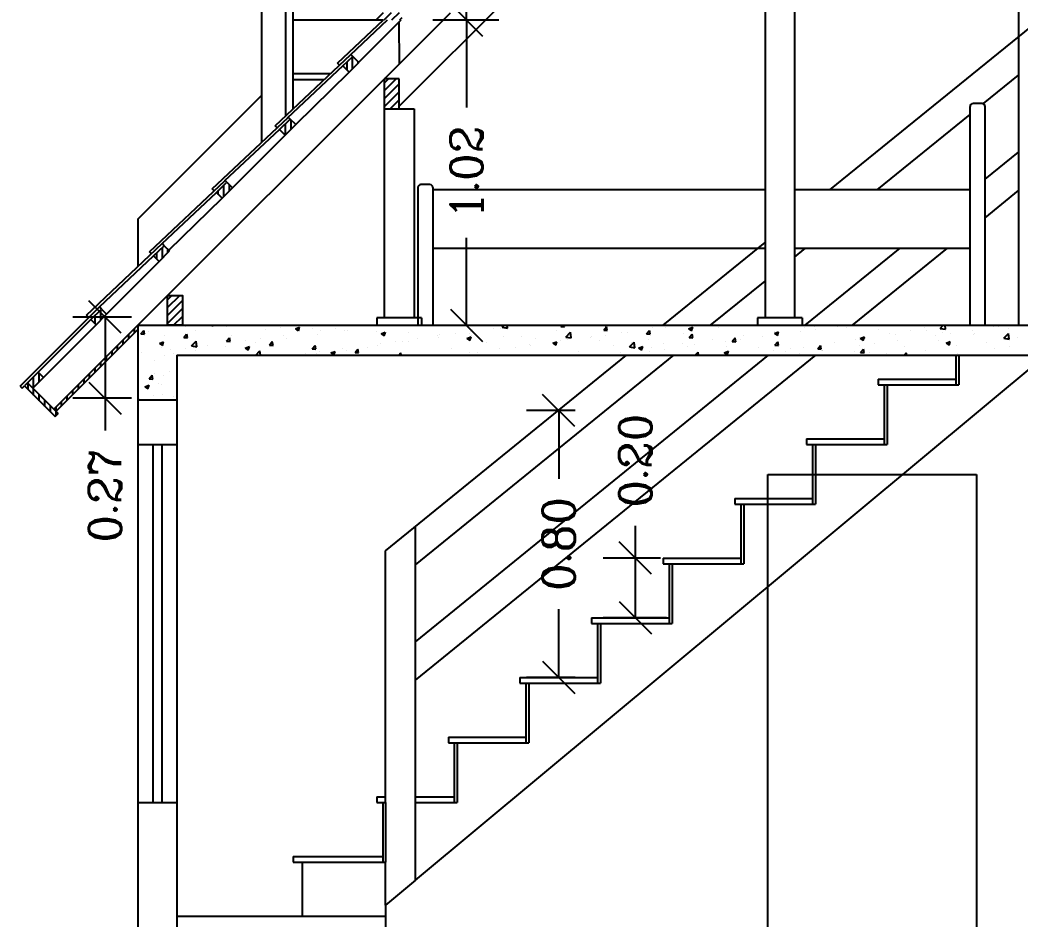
# Model space of a CAD drawing. Extents: x -79 to 141, y 7 to 81.
# Drawn here: x -57.723 to -54.373, y 42.884 to 45.897 of the extents above; entities that cross this region are included whole.
import ezdxf

# ---------------------------------------------------------------- set-up
doc = ezdxf.new("R2010")
doc.units = 0
doc.header["$LTSCALE"] = 10
doc.layers.get('0').update_dxf_attribs({"linetype": 'CONTINUOUS'})
doc.layers.get('DEFPOINTS').update_dxf_attribs({"linetype": 'CONTINUOUS'})
for name, color, linetype in [('CONCRETO', 5, 'CONTINUOUS'), ('COTAS', 244, 'CONTINUOUS'), ('EQUIPAMENTOS', 1, 'CONTINUOUS'), ('MADEIRAMENTODETELHADO', 244, 'CONTINUOUS'), ('PAREDECORTE', 3, 'CONTINUOUS'), ('PAREDES', 7, 'CONTINUOUS'), ('PORTA', 1, 'CONTINUOUS')]:
    doc.layers.add(name, color=color, linetype=linetype)
doc.styles.get("Standard").update_dxf_attribs({"font": 'ROMANC.SHX'})
doc.dimstyles.get("Standard").update_dxf_attribs({"dimscale": 0.6, "dimtxt": 0.18, "dimasz": 0.18, "dimexe": 0.18, "dimexo": 0.25, "dimgap": 0.09, "dimtad": 0, "dimzin": 0, "dimtxsty": 'STANDARD', "dimblk1": 'OBLIQUE', "dimblk2": 'OBLIQUE', "dimsah": 1, "dimcen": 0.09, "dimclrd": 30, "dimclre": 30, "dimazin": 3, "dimtfac": 1, "dimtdec": 4, "dimtofl": 0, "dimtmove": 0, "dimatfit": 3, "dimtolj": 1, "dimtzin": 0})

# ---------------------------------------------------------------- blocks, each defined once
blk = doc.blocks.new('_OBLIQUE')
at = {"color": 0, "linetype": 'BYBLOCK'}
blk.add_line((-0.5, -0.5), (0.5, 0.5), dxfattribs=at)
blk = doc.blocks.new('*D8')
at = {"color": 30, "linetype": 'BYBLOCK', "ltscale": 0.3}
for p, q in [((-33.1329, 68.416), (-32.913, 68.416)), ((-33.021, 68.416), (-33.021, 68.1349)), ((-33.021, 67.4167), (-33.021, 67.6978)), ((-33.1301, 67.4167), (-32.913, 67.4167))]:
    blk.add_line(p, q, dxfattribs=at)
at = {"layer": 'DEFPOINTS', "color": 0, "linetype": 'BYBLOCK', "ltscale": 0.3}
for p in [(-33.4329, 68.416), (-33.4301, 67.4167), (-33.021, 67.4167)]:
    blk.add_point(p, dxfattribs=at)
at = {"color": 30, "linetype": 'BYBLOCK', "ltscale": 0.3, "xscale": 0.108, "yscale": 0.108, "zscale": 0.108}
for p, rotation in [((-33.021, 68.416), 90), ((-33.021, 67.4167), 270)]:
    blk.add_blockref('_OBLIQUE', p, dxfattribs=dict(at, rotation=rotation))
at = {"color": 0, "linetype": 'BYBLOCK', "ltscale": 0.3, "insert": (-33.021, 67.9164), "char_height": 0.108, "attachment_point": 5, "rotation": 90}
blk.add_mtext('\\A1;1.00', dxfattribs=at)
blk = doc.blocks.new('*D5')
at = {"color": 30, "linetype": 'BYBLOCK', "ltscale": 0.3}
for p, q in [((-33.2056, 66.1077), (-33.3684, 66.1077)), ((-33.2604, 66.1077), (-33.2604, 65.8791)), ((-33.2604, 65.2133), (-33.2604, 65.4419)), ((-33.2056, 65.2133), (-33.3684, 65.2133))]:
    blk.add_line(p, q, dxfattribs=at)
at = {"layer": 'DEFPOINTS', "color": 0, "linetype": 'BYBLOCK', "ltscale": 0.3}
for p in [(-33.2604, 66.1077), (-32.9056, 66.1077), (-32.9056, 65.2133)]:
    blk.add_point(p, dxfattribs=at)
at = {"color": 30, "linetype": 'BYBLOCK', "ltscale": 0.3, "xscale": 0.108, "yscale": 0.108, "zscale": 0.108}
for p, rotation in [((-33.2604, 66.1077), 90), ((-33.2604, 65.2133), 270)]:
    blk.add_blockref('_OBLIQUE', p, dxfattribs=dict(at, rotation=rotation))
at = {"color": 0, "linetype": 'BYBLOCK', "ltscale": 0.3, "insert": (-33.2604, 65.6605), "char_height": 0.108, "attachment_point": 5, "rotation": 90}
blk.add_mtext('\\A1;{0.80}', dxfattribs=at)
blk = doc.blocks.new('*D7')
at = {"color": 30, "linetype": 'BYBLOCK', "ltscale": 0.3}
for p, q in [((-33.1336, 67.4167), (-32.913, 67.4167)), ((-33.021, 67.4167), (-33.021, 67.1236)), ((-33.021, 66.3933), (-33.021, 66.6865)), ((-33.0901, 66.3933), (-32.913, 66.3933))]:
    blk.add_line(p, q, dxfattribs=at)
at = {"layer": 'DEFPOINTS', "color": 0, "linetype": 'BYBLOCK', "ltscale": 0.3}
for p in [(-33.4336, 67.4167), (-33.3901, 66.3933), (-33.021, 66.3933)]:
    blk.add_point(p, dxfattribs=at)
at = {"color": 30, "linetype": 'BYBLOCK', "ltscale": 0.3, "xscale": 0.108, "yscale": 0.108, "zscale": 0.108}
for p, rotation in [((-33.021, 67.4167), 90), ((-33.021, 66.3933), 270)]:
    blk.add_blockref('_OBLIQUE', p, dxfattribs=dict(at, rotation=rotation))
at = {"color": 0, "linetype": 'BYBLOCK', "ltscale": 0.3, "insert": (-33.021, 66.905), "char_height": 0.108, "attachment_point": 5, "rotation": 90}
blk.add_mtext('\\A1;1.02', dxfattribs=at)
blk = doc.blocks.new('*D67')
at = {"color": 30, "linetype": 'BYBLOCK', "ltscale": 0.05}
for p, q in [((-35.6268, 35.0685), (-35.6268, 35.1765)), ((-35.5431, 35.0685), (-35.7348, 35.0685)), ((-35.6268, 34.8685), (-35.6268, 35.0685)), ((-35.5231, 34.8685), (-35.7348, 34.8685))]:
    blk.add_line(p, q, dxfattribs=at)
at = {"layer": 'DEFPOINTS', "color": 0, "linetype": 'BYBLOCK', "ltscale": 0.05}
for p in [(-35.6268, 35.0685), (-35.2431, 35.0685), (-35.2231, 34.8685)]:
    blk.add_point(p, dxfattribs=at)
at = {"color": 30, "linetype": 'BYBLOCK', "ltscale": 0.05, "xscale": 0.108, "yscale": 0.108, "zscale": 0.108}
for p, rotation in [((-35.6268, 35.0685), 90), ((-35.6268, 34.8685), 270)]:
    blk.add_blockref('_OBLIQUE', p, dxfattribs=dict(at, rotation=rotation))
at = {"color": 0, "linetype": 'BYBLOCK', "ltscale": 0.05, "insert": (-35.6268, 35.395), "char_height": 0.108, "attachment_point": 5, "rotation": 90}
blk.add_mtext('\\A1;{0.20}', dxfattribs=at)
blk = doc.blocks.new('*X69')
at = {"color": 0, "linetype": 'CONTINUOUS', "ltscale": 0.05}
for p, q in [((-37.1812, 36.0699), (-37.1812, 36.0915)), ((-37.1625, 36.0734), (-37.1625, 36.1092)), ((-37.1437, 36.0922), (-37.1437, 36.1031))]:
    blk.add_line(p, q, dxfattribs=at)
blk = doc.blocks.new('*X70')
at = {"color": 0, "linetype": 'CONTINUOUS', "ltscale": 0.05}
for p, q in [((-37.3687, 35.8667), (-37.3687, 35.9009)), ((-37.35, 35.8856), (-37.35, 35.8867)), ((-37.3875, 35.8534), (-37.3875, 35.8821)), ((-37.275, 35.8037), (-37.275, 35.8178)), ((-37.2562, 35.8225), (-37.2562, 35.8366)), ((-37.2937, 35.785), (-37.2937, 35.7991)), ((-37.3312, 35.7475), (-37.3312, 35.7616)), ((-37.3125, 35.7662), (-37.3125, 35.7803)), ((-37.3687, 35.71), (-37.3687, 35.7241)), ((-37.35, 35.7287), (-37.35, 35.7428)), ((-37.575, 35.6593), (-37.575, 35.6874)), ((-37.4062, 35.6725), (-37.4062, 35.6866)), ((-37.3875, 35.6912), (-37.3875, 35.7053)), ((-37.6125, 35.6542), (-37.6125, 35.6571)), ((-37.6125, 35.633), (-37.6125, 35.6542)), ((-37.5937, 35.6405), (-37.5937, 35.6759)), ((-37.4437, 35.635), (-37.4437, 35.6491)), ((-37.425, 35.6537), (-37.425, 35.6678)), ((-37.5937, 35.6142), (-37.5937, 35.6354)), ((-37.575, 35.5955), (-37.575, 35.6167)), ((-37.4625, 35.6162), (-37.4625, 35.6303)), ((-37.5562, 35.5767), (-37.5562, 35.5979)), ((-37.5, 35.5787), (-37.5, 35.5928)), ((-37.4812, 35.5975), (-37.4812, 35.6116)), ((-37.5375, 35.558), (-37.5375, 35.5792)), ((-37.5187, 35.5604), (-37.5187, 35.5741)), ((-37.5187, 35.5458), (-37.5187, 35.5604))]:
    blk.add_line(p, q, dxfattribs=at)
blk = doc.blocks.new('*X71')
at = {"color": 0, "linetype": 'CONTINUOUS', "ltscale": 0.05}
for p, q in [((-36.5437, 36.7041), (-36.5437, 36.7316)), ((-36.525, 36.7089), (-36.525, 36.7493)), ((-36.5062, 36.728), (-36.5062, 36.7317)), ((-36.75, 36.4868), (-36.75, 36.5244)), ((-36.7312, 36.5056), (-36.7312, 36.5365)), ((-36.7687, 36.5033), (-36.7687, 36.5067)), ((-36.9562, 36.2806), (-36.9562, 36.3188)), ((-36.9375, 36.2992), (-36.9375, 36.32)), ((-36.975, 36.2869), (-36.975, 36.3))]:
    blk.add_line(p, q, dxfattribs=at)
blk = doc.blocks.new('*X75')
at = {"color": 0, "linetype": 'CONTINUOUS', "ltscale": 0.05}
for p, q in [((-37.1451, 35.9079), (-37.1045, 35.9485)), ((-37.1451, 35.9344), (-37.131, 35.9485)), ((-37.1451, 35.8814), (-37.0951, 35.9314)), ((-37.1451, 35.8549), (-37.0951, 35.9049)), ((-37.1249, 35.8485), (-37.0951, 35.8783)), ((-37.0984, 35.8485), (-37.0951, 35.8518))]:
    blk.add_line(p, q, dxfattribs=at)
blk = doc.blocks.new('*X76')
at = {"color": 0, "linetype": 'CONTINUOUS', "ltscale": 0.05}
for p, q in [((-36.4463, 36.8719), (-36.4213, 36.8969)), ((-36.4198, 36.8719), (-36.3948, 36.8969)), ((-36.3932, 36.8719), (-36.3682, 36.8969)), ((-36.3667, 36.8719), (-36.3589, 36.8797)), ((-36.4189, 36.6606), (-36.4052, 36.6743)), ((-36.4189, 36.634), (-36.3787, 36.6743)), ((-36.4189, 36.6075), (-36.3689, 36.6575)), ((-36.4189, 36.581), (-36.3689, 36.631)), ((-36.3992, 36.5743), (-36.3689, 36.6045)), ((-36.3727, 36.5743), (-36.3689, 36.578))]:
    blk.add_line(p, q, dxfattribs=at)
blk = doc.blocks.new('*X116')
at = {"color": 0, "linetype": 'CONTINUOUS', "ltscale": 0.05}
for p, q in [((-37.2421, 35.8435), (-37.2421, 35.8435)), ((-37.2342, 35.8199), (-37.2245, 35.8314)), ((-37.2342, 35.8199), (-37.2222, 35.8189)), ((-37.2222, 35.8189), (-37.2245, 35.8314)), ((-37.2099, 35.8281), (-37.2099, 35.8281)), ((-37.0907, 35.8073), (-37.0811, 35.8188)), ((-37.0836, 35.8447), (-37.0836, 35.8447)), ((-37.0787, 35.8063), (-37.081, 35.8189)), ((-37.0504, 35.8299), (-37.0504, 35.8299)), ((-36.9987, 35.8485), (-36.9944, 35.8456)), ((-36.9943, 35.8456), (-36.9934, 35.8485)), ((-36.9477, 35.844), (-36.9477, 35.844)), ((-36.873, 35.8459), (-36.873, 35.8459)), ((-36.8158, 35.8336), (-36.8158, 35.8336)), ((-36.7663, 35.8414), (-36.7663, 35.8414)), ((-36.7582, 35.8156), (-36.7582, 35.8156)), ((-36.7169, 35.8363), (-36.7029, 35.8417)), ((-36.7169, 35.8363), (-36.707, 35.8296)), ((-36.7069, 35.8296), (-36.7029, 35.8417)), ((-36.6595, 35.8368), (-36.6595, 35.8368)), ((-36.6426, 35.8193), (-36.6426, 35.8193)), ((-36.6319, 35.8322), (-36.6319, 35.8322)), ((-36.5819, 35.8388), (-36.5819, 35.8388)), ((-36.5527, 35.8323), (-36.5527, 35.8323)), ((-36.5416, 35.8321), (-36.5416, 35.8321)), ((-36.446, 35.8278), (-36.446, 35.8278)), ((-36.4377, 35.8471), (-36.4377, 35.8471)), ((-36.4295, 35.8203), (-36.4155, 35.8256)), ((-36.4295, 35.8203), (-36.4195, 35.8136)), ((-36.4195, 35.8136), (-36.4154, 35.8257)), ((-36.3392, 35.8233), (-36.3392, 35.8233)), ((-36.2324, 35.8188), (-36.2324, 35.8188)), ((-36.1803, 35.8197), (-36.1803, 35.8197)), ((-36.1325, 35.8224), (-36.1325, 35.8224)), ((-36.1302, 35.8263), (-36.1302, 35.8263)), ((-36.1242, 35.8344), (-36.1242, 35.8344)), ((-36.0545, 35.8363), (-36.0545, 35.8363)), ((-36.0298, 35.8364), (-36.0298, 35.8364)), ((-36.0238, 35.842), (-36.0175, 35.8485)), ((-36.0238, 35.842), (-36.006, 35.8392)), ((-36.0059, 35.8393), (-36.007, 35.8485)), ((-35.843, 35.8305), (-35.843, 35.8305)), ((-35.8274, 35.8448), (-35.8243, 35.8485)), ((-35.8274, 35.8448), (-35.8154, 35.8438)), ((-35.8154, 35.8438), (-35.8163, 35.8485)), ((-35.8103, 35.8089), (-35.7947, 35.8251)), ((-35.7925, 35.8061), (-35.7947, 35.8251)), ((-35.6839, 35.8323), (-35.6743, 35.8438)), ((-35.6839, 35.8323), (-35.672, 35.8312)), ((-35.6803, 35.8485), (-35.6766, 35.846)), ((-35.6766, 35.846), (-35.6758, 35.8485)), ((-35.6719, 35.8313), (-35.6743, 35.8438)), ((-35.6237, 35.8246), (-35.6237, 35.8246)), ((-35.6029, 35.8238), (-35.6029, 35.8238)), ((-35.5405, 35.8197), (-35.5308, 35.8312)), ((-35.5405, 35.8197), (-35.5285, 35.8187)), ((-35.5285, 35.8187), (-35.5308, 35.8312)), ((-35.5198, 35.8396), (-35.5198, 35.8396)), ((-35.4765, 35.8404), (-35.4765, 35.8404)), ((-35.4265, 35.847), (-35.4265, 35.847)), ((-35.4168, 35.8206), (-35.4168, 35.8206)), ((-35.3992, 35.8367), (-35.3851, 35.8421)), ((-35.3992, 35.8367), (-35.3892, 35.83)), ((-35.397, 35.8072), (-35.3874, 35.8187)), ((-35.3892, 35.83), (-35.3851, 35.8421)), ((-35.385, 35.8062), (-35.3874, 35.8187)), ((-35.3001, 35.8406), (-35.3001, 35.8406)), ((-35.1119, 35.8289), (-35.1119, 35.8289)), ((-35.1117, 35.8207), (-35.0977, 35.8261)), ((-35.1117, 35.8207), (-35.1018, 35.814)), ((-35.1017, 35.814), (-35.0977, 35.8261)), ((-35.0249, 35.8279), (-35.0249, 35.8279)), ((-35.0109, 35.8417), (-35.0109, 35.8417)), ((-34.9761, 35.844), (-34.9761, 35.844)), ((-34.9748, 35.8345), (-34.9748, 35.8345)), ((-34.8991, 35.8445), (-34.8991, 35.8445)), ((-34.8693, 35.8395), (-34.8693, 35.8395)), ((-34.7625, 35.835), (-34.7625, 35.835)), ((-34.7252, 35.8214), (-34.7252, 35.8214)), ((-34.7058, 35.817), (-34.7058, 35.817)), ((-34.6558, 35.8304), (-34.6558, 35.8304)), ((-34.6086, 35.8414), (-34.6086, 35.8414)), ((-34.6019, 35.832), (-34.6019, 35.832)), ((-34.5733, 35.8154), (-34.5733, 35.8154)), ((-34.5561, 35.8382), (-34.5463, 35.8485)), ((-34.5561, 35.8382), (-34.5384, 35.8354)), ((-34.549, 35.8259), (-34.549, 35.8259)), ((-34.5383, 35.8355), (-34.5398, 35.8485)), ((-34.5232, 35.822), (-34.5232, 35.822)), ((-34.4992, 35.8461), (-34.4992, 35.8461)), ((-34.4844, 35.8483), (-34.4844, 35.8483)), ((-34.4475, 35.832), (-34.4475, 35.832)), ((-34.444, 35.8175), (-34.444, 35.8175)), ((-34.4422, 35.8214), (-34.4422, 35.8214)), ((-34.3776, 35.8438), (-34.3776, 35.8438)), ((-34.3619, 35.8485), (-34.3589, 35.8465)), ((-34.3589, 35.8465), (-34.3582, 35.8485)), ((-34.3427, 35.8051), (-34.3271, 35.8213)), ((-34.3355, 35.8169), (-34.3355, 35.8169)), ((-34.3274, 35.8375), (-34.3274, 35.8375)), ((-34.3249, 35.8023), (-34.3271, 35.8213)), ((-37.1724, 35.7878), (-37.1584, 35.7932)), ((-37.1724, 35.7878), (-37.1624, 35.7811)), ((-37.1624, 35.7811), (-37.1583, 35.7932)), ((-37.1543, 35.8149), (-37.1543, 35.8149)), ((-37.0907, 35.8073), (-37.0787, 35.8063)), ((-37.0645, 35.7796), (-37.0489, 35.7958)), ((-37.0491, 35.7935), (-37.0491, 35.7935)), ((-37.0467, 35.7768), (-37.0489, 35.7958)), ((-37.0104, 35.7824), (-37.0104, 35.7824)), ((-36.9472, 35.7948), (-36.9376, 35.8063)), ((-36.9472, 35.7948), (-36.9353, 35.7937)), ((-36.9353, 35.7938), (-36.9376, 35.8063)), ((-36.9324, 35.8135), (-36.9324, 35.8135)), ((-36.8841, 35.799), (-36.8841, 35.799)), ((-36.8491, 35.7902), (-36.8491, 35.7902)), ((-36.834, 35.8056), (-36.834, 35.8056)), ((-36.8038, 35.7822), (-36.7942, 35.7937)), ((-36.8038, 35.7822), (-36.7918, 35.7812)), ((-36.7918, 35.7812), (-36.7941, 35.7938)), ((-36.7453, 35.8052), (-36.7453, 35.8052)), ((-36.4324, 35.7865), (-36.4324, 35.7865)), ((-36.3824, 35.7931), (-36.3824, 35.7931)), ((-36.3575, 35.7943), (-36.3575, 35.7943)), ((-36.3374, 35.7946), (-36.3374, 35.7946)), ((-36.3066, 35.8031), (-36.3066, 35.8031)), ((-36.2409, 35.8143), (-36.2409, 35.8143)), ((-36.2364, 35.8074), (-36.2364, 35.8074)), ((-36.142, 35.8042), (-36.128, 35.8096)), ((-36.142, 35.8042), (-36.1321, 35.7975)), ((-36.1321, 35.7976), (-36.128, 35.8096)), ((-36.1257, 35.8143), (-36.1257, 35.8143)), ((-36.0763, 35.7904), (-36.0763, 35.7904)), ((-36.0189, 35.8098), (-36.0189, 35.8098)), ((-35.9597, 35.8105), (-35.9597, 35.8105)), ((-35.9312, 35.7827), (-35.9312, 35.7827)), ((-35.9121, 35.8053), (-35.9121, 35.8053)), ((-35.855, 35.7906), (-35.855, 35.7906)), ((-35.8546, 35.7882), (-35.8406, 35.7936)), ((-35.8546, 35.7882), (-35.8447, 35.7815)), ((-35.8446, 35.7815), (-35.8406, 35.7936)), ((-35.8274, 35.7977), (-35.8274, 35.7977)), ((-35.8103, 35.8089), (-35.7925, 35.8061)), ((-35.8054, 35.8008), (-35.8054, 35.8008)), ((-35.7287, 35.8072), (-35.7287, 35.8072)), ((-35.7247, 35.8118), (-35.7247, 35.8118)), ((-35.6986, 35.7962), (-35.6986, 35.7962)), ((-35.6786, 35.8138), (-35.6786, 35.8138)), ((-35.5969, 35.7758), (-35.5813, 35.792)), ((-35.5918, 35.7917), (-35.5918, 35.7917)), ((-35.5791, 35.773), (-35.5813, 35.792)), ((-35.5334, 35.8005), (-35.5334, 35.8005)), ((-35.4851, 35.7872), (-35.4851, 35.7872)), ((-35.4195, 35.7871), (-35.4195, 35.7871)), ((-35.397, 35.8072), (-35.3851, 35.8061)), ((-35.3783, 35.7827), (-35.3783, 35.7827)), ((-35.3185, 35.7999), (-35.3185, 35.7999)), ((-35.277, 35.7947), (-35.277, 35.7947)), ((-35.2536, 35.7946), (-35.2439, 35.8061)), ((-35.2536, 35.7946), (-35.2416, 35.7936)), ((-35.2416, 35.7936), (-35.2439, 35.8061)), ((-35.227, 35.8013), (-35.227, 35.8013)), ((-35.2146, 35.8149), (-35.2146, 35.8149)), ((-35.1512, 35.8113), (-35.1512, 35.8113)), ((-35.1101, 35.7821), (-35.1005, 35.7936)), ((-35.1101, 35.7821), (-35.0982, 35.781)), ((-35.0981, 35.7811), (-35.1005, 35.7936)), ((-34.9095, 35.7902), (-34.9095, 35.7902)), ((-34.8418, 35.8013), (-34.8418, 35.8013)), ((-34.8254, 35.7822), (-34.8254, 35.7822)), ((-34.8243, 35.8047), (-34.8103, 35.8101)), ((-34.8243, 35.8047), (-34.8144, 35.798)), ((-34.8143, 35.798), (-34.8103, 35.8101)), ((-34.8068, 35.8042), (-34.8068, 35.8042)), ((-34.7753, 35.7888), (-34.7753, 35.7888)), ((-34.6996, 35.7988), (-34.6996, 35.7988)), ((-34.5606, 35.7975), (-34.5606, 35.7975)), ((-34.5369, 35.7887), (-34.5229, 35.794)), ((-34.5369, 35.7887), (-34.5269, 35.782)), ((-34.5269, 35.782), (-34.5228, 35.7941)), ((-34.4006, 35.7923), (-34.4006, 35.7923)), ((-34.3427, 35.8051), (-34.3249, 35.8023)), ((-34.2967, 35.8073), (-34.2967, 35.8073)), ((-37.2323, 35.7572), (-37.2323, 35.7572)), ((-37.1657, 35.7735), (-37.1657, 35.7735)), ((-37.1567, 35.7483), (-37.1567, 35.7483)), ((-37.1362, 35.7658), (-37.1362, 35.7658)), ((-37.1255, 35.7527), (-37.1255, 35.7527)), ((-37.0861, 35.7724), (-37.0861, 35.7724)), ((-37.0645, 35.7796), (-37.0467, 35.7768)), ((-37.0528, 35.7633), (-37.0528, 35.7633)), ((-36.9502, 35.7774), (-36.9502, 35.7774)), ((-36.8849, 35.7718), (-36.8709, 35.7771)), ((-36.8849, 35.7718), (-36.875, 35.7651)), ((-36.875, 35.7651), (-36.8709, 35.7772)), ((-36.8491, 35.7485), (-36.8355, 35.7627)), ((-36.8338, 35.7485), (-36.8354, 35.7627)), ((-36.6845, 35.7533), (-36.6845, 35.7533)), ((-36.6603, 35.7697), (-36.6507, 35.7812)), ((-36.6603, 35.7697), (-36.6484, 35.7686)), ((-36.6484, 35.7687), (-36.6507, 35.7812)), ((-36.645, 35.7527), (-36.645, 35.7527)), ((-36.6345, 35.7599), (-36.6345, 35.7599)), ((-36.5975, 35.7558), (-36.5835, 35.7611)), ((-36.5975, 35.7558), (-36.5876, 35.749)), ((-36.5908, 35.7543), (-36.5908, 35.7543)), ((-36.5875, 35.7491), (-36.5835, 35.7612)), ((-36.5587, 35.7699), (-36.5587, 35.7699)), ((-36.544, 35.7655), (-36.544, 35.7655)), ((-36.5169, 35.7571), (-36.5072, 35.7686)), ((-36.5169, 35.7571), (-36.5049, 35.7561)), ((-36.5049, 35.7561), (-36.5072, 35.7687)), ((-36.4742, 35.7743), (-36.4742, 35.7743)), ((-36.4401, 35.7805), (-36.4401, 35.7805)), ((-36.3702, 35.7485), (-36.3638, 35.7561)), ((-36.3624, 35.7485), (-36.3638, 35.7561)), ((-36.3096, 35.7504), (-36.3096, 35.7504)), ((-36.193, 35.7704), (-36.193, 35.7704)), ((-36.135, 35.7558), (-36.135, 35.7558)), ((-36.1071, 35.7574), (-36.1071, 35.7574)), ((-36.0323, 35.7699), (-36.0323, 35.7699)), ((-35.9808, 35.774), (-35.9808, 35.774)), ((-35.9307, 35.7806), (-35.9307, 35.7806)), ((-35.7667, 35.7605), (-35.7667, 35.7605)), ((-35.65, 35.7805), (-35.65, 35.7805)), ((-35.6261, 35.758), (-35.6261, 35.758)), ((-35.5969, 35.7758), (-35.5791, 35.773)), ((-35.5672, 35.7722), (-35.5532, 35.7776)), ((-35.5672, 35.7722), (-35.5572, 35.7655)), ((-35.5572, 35.7655), (-35.5532, 35.7776)), ((-35.5292, 35.7615), (-35.5292, 35.7615)), ((-35.5222, 35.773), (-35.5222, 35.773)), ((-35.4791, 35.7681), (-35.4791, 35.7681)), ((-35.4033, 35.7781), (-35.4033, 35.7781)), ((-35.3779, 35.7485), (-35.3678, 35.7589)), ((-35.3666, 35.7485), (-35.3678, 35.7589)), ((-35.2798, 35.7562), (-35.2658, 35.7616)), ((-35.2798, 35.7562), (-35.2698, 35.7495)), ((-35.2715, 35.7782), (-35.2715, 35.7782)), ((-35.2698, 35.7495), (-35.2657, 35.7616)), ((-35.1648, 35.7737), (-35.1648, 35.7737)), ((-35.1144, 35.7624), (-35.1144, 35.7624)), ((-35.0775, 35.749), (-35.0775, 35.749)), ((-35.0751, 35.7613), (-35.0751, 35.7613)), ((-35.058, 35.7692), (-35.058, 35.7692)), ((-35.0275, 35.7556), (-35.0275, 35.7556)), ((-35.0133, 35.7752), (-35.0133, 35.7752)), ((-34.9667, 35.7695), (-34.957, 35.781)), ((-34.9667, 35.7695), (-34.9547, 35.7685)), ((-34.9585, 35.7813), (-34.9585, 35.7813)), ((-34.9547, 35.7685), (-34.957, 35.781)), ((-34.9517, 35.7656), (-34.9517, 35.7656)), ((-34.9513, 35.7647), (-34.9513, 35.7647)), ((-34.8445, 35.7602), (-34.8445, 35.7602)), ((-34.8232, 35.757), (-34.8136, 35.7685)), ((-34.8232, 35.757), (-34.8113, 35.7559)), ((-34.8112, 35.756), (-34.8135, 35.7685)), ((-34.7939, 35.7574), (-34.7939, 35.7574)), ((-34.7377, 35.7556), (-34.7377, 35.7556)), ((-34.7082, 35.7505), (-34.7082, 35.7505)), ((-34.6773, 35.7774), (-34.6773, 35.7774)), ((-34.6764, 35.7485), (-34.6701, 35.7559)), ((-34.6687, 35.7485), (-34.6701, 35.7559)), ((-34.631, 35.7511), (-34.631, 35.7511)), ((-34.6043, 35.7655), (-34.6043, 35.7655)), ((-34.5016, 35.7795), (-34.5016, 35.7795)), ((-34.5001, 35.7531), (-34.5001, 35.7531)), ((-34.3738, 35.7697), (-34.3738, 35.7697)), ((-34.3237, 35.7763), (-34.3237, 35.7763)), ((-37.1901, 35.7303), (-37.1901, 35.7303)), ((-37.1888, 35.687), (-37.1888, 35.687)), ((-37.1592, 35.6817), (-37.1592, 35.6817)), ((-37.1387, 35.6935), (-37.1387, 35.6935)), ((-37.221, 35.6428), (-37.207, 35.6481)), ((-37.2111, 35.6361), (-37.207, 35.6482)), ((-37.2064, 35.6695), (-37.1968, 35.6809)), ((-37.2064, 35.6695), (-37.1944, 35.6684)), ((-37.1944, 35.6684), (-37.1967, 35.681)), ((-37.174, 35.6542), (-37.174, 35.6542)), ((-37.1653, 35.651), (-37.1653, 35.651)), ((-37.221, 35.6428), (-37.2111, 35.636)), ((-37.1913, 35.6147), (-37.1913, 35.6147)), ((-37.1616, 35.6152), (-37.1616, 35.6152)), ((-37.1156, 35.6246), (-37.1156, 35.6246)), ((-37.2414, 35.6081), (-37.2414, 35.6081)), ((-37.2383, 35.5985), (-37.2358, 35.601)), ((-37.2355, 35.5985), (-37.2358, 35.601)), ((-37.1261, 35.6103), (-37.1261, 35.6103))]:
    blk.add_line(p, q, dxfattribs=at)
blk = doc.blocks.new('*D179')
at = {"color": 30, "linetype": 'BYBLOCK', "ltscale": 0.05}
for p, q in [((-52.0333, 34.8938), (-51.8599, 34.8938)), ((-51.9679, 34.8938), (-51.9679, 33.7445)), ((-51.9679, 32.1838), (-51.9679, 33.333)), ((-52.0333, 32.1838), (-51.8599, 32.1838)), ((-55.7833, 25.8938), (-54.7152, 25.8938)), ((-54.6072, 25.8938), (-54.6072, 25.1123)), ((-54.6072, 23.8938), (-54.6072, 24.6752)), ((-55.7833, 23.8938), (-54.7152, 23.8938))]:
    blk.add_line(p, q, dxfattribs=at)
at = {"layer": 'DEFPOINTS', "color": 0, "linetype": 'BYBLOCK', "ltscale": 0.05}
for p in [(-52.3333, 34.8938), (-52.3333, 32.1838), (-51.9679, 32.1838), (-54.6072, 25.8938), (-54.5233, 25.8938), (-54.5233, 23.8938)]:
    blk.add_point(p, dxfattribs=at)
at = {"color": 30, "linetype": 'BYBLOCK', "ltscale": 0.05, "xscale": 0.108, "yscale": 0.108, "zscale": 0.108}
for p, rotation in [((-51.9679, 34.8938), 90), ((-51.9679, 32.1838), 270), ((-54.6072, 25.8938), 90), ((-54.6072, 23.8938), 270)]:
    blk.add_blockref('_OBLIQUE', p, dxfattribs=dict(at, rotation=rotation))
at = {"color": 0, "linetype": 'BYBLOCK', "ltscale": 0.05, "char_height": 0.108, "attachment_point": 5, "rotation": 90}
for s, insert in [('\\A1;2.71', (-51.9679, 33.5388)), ('\\A1;2.00', (-54.6072, 24.8938))]:
    blk.add_mtext(s, dxfattribs=dict(at, insert=insert))
blk = doc.blocks.new('*D180')
at = {"color": 30, "linetype": 'BYBLOCK', "ltscale": 0.05}
for p, q in [((-57.3488, 32.8716), (-57.5457, 32.8716)), ((-57.4377, 32.8716), (-57.4377, 32.5996)), ((-57.3488, 32.5996), (-57.5457, 32.5996)), ((-57.4377, 32.5996), (-57.4377, 32.4916)), ((-55.7833, 25.8938), (-54.8284, 25.8938)), ((-54.7204, 25.8938), (-54.7204, 25.7623)), ((-54.7204, 25.1938), (-54.7204, 25.3252)), ((-55.7833, 25.1938), (-54.8284, 25.1938))]:
    blk.add_line(p, q, dxfattribs=at)
at = {"layer": 'DEFPOINTS', "color": 0, "linetype": 'BYBLOCK', "ltscale": 0.05}
for p in [(-57.0488, 32.8716), (-57.4377, 32.5996), (-57.0488, 32.5996), (-54.7204, 25.8938), (-54.5233, 25.8938), (-54.5233, 25.1938)]:
    blk.add_point(p, dxfattribs=at)
at = {"color": 30, "linetype": 'BYBLOCK', "ltscale": 0.05, "xscale": 0.108, "yscale": 0.108, "zscale": 0.108}
for p, rotation in [((-57.4377, 32.8716), 90), ((-57.4377, 32.5996), 270), ((-54.7204, 25.8938), 90), ((-54.7204, 25.1938), 270)]:
    blk.add_blockref('_OBLIQUE', p, dxfattribs=dict(at, rotation=rotation))
at = {"color": 0, "linetype": 'BYBLOCK', "ltscale": 0.05, "char_height": 0.108, "attachment_point": 5, "rotation": 90}
for s, insert in [('\\A1;0.27', (-57.4377, 32.2731)), ('\\A1;0.70', (-54.7204, 25.5438))]:
    blk.add_mtext(s, dxfattribs=dict(at, insert=insert))
blk = doc.blocks.new('*D181')
at = {"color": 30, "linetype": 'BYBLOCK', "ltscale": 0.05}
for p, q in [((-57.191, 34.2048), (-57.0611, 34.2048)), ((-56.494, 34.2048), (-56.6239, 34.2048)), ((-57.191, 34.0297), (-57.191, 34.0968)), ((-56.494, 34.0297), (-56.494, 34.0968)), ((-55.8133, 25.8938), (-55.8133, 26.1098)), ((-54.5542, 25.8938), (-55.7053, 25.8938)), ((-55.8133, 25.3525), (-55.8133, 25.3525)), ((-54.5542, 25.3525), (-55.7053, 25.3525))]:
    blk.add_line(p, q, dxfattribs=at)
at = {"layer": 'DEFPOINTS', "color": 0, "linetype": 'BYBLOCK', "ltscale": 0.05}
for p in [(-57.191, 34.3297), (-56.494, 34.3297), (-57.191, 34.2048), (-55.8142, 25.8938), (-55.8133, 25.8938), (-55.8142, 25.3525)]:
    blk.add_point(p, dxfattribs=at)
at = {"color": 30, "linetype": 'BYBLOCK', "ltscale": 0.05, "xscale": 0.108, "yscale": 0.108, "zscale": 0.108}
for p, rotation in [((-57.191, 34.2048), 180), ((-55.8133, 25.8938), 270), ((-55.8133, 25.3525), 90)]:
    blk.add_blockref('_OBLIQUE', p, dxfattribs=dict(at, rotation=rotation))
blk.add_blockref('_OBLIQUE', (-56.494, 34.2048), dxfattribs=at)
at = {"color": 0, "linetype": 'BYBLOCK', "ltscale": 0.05, "insert": (-56.8425, 34.2048), "char_height": 0.108, "attachment_point": 5}
blk.add_mtext('\\A1;0.70', dxfattribs=at)
at = {"color": 0, "linetype": 'BYBLOCK', "ltscale": 0.05, "insert": (-55.8133, 25.6231), "char_height": 0.108, "attachment_point": 5, "rotation": 90}
blk.add_mtext('\\A1;{0.55}', dxfattribs=at)

msp = doc.modelspace()

# ---------------------------------------------------------------- linework, layer by layer
at = {"layer": 'CONCRETO', "color": 30, "linetype": 'CONTINUOUS', "ltscale": 0.3}
for p, q in [((-56.37735, 44.89891), (-56.52735, 44.89891)), ((-55.10267, 44.89891), (-55.25164, 44.89891))]:
    msp.add_line(p, q, dxfattribs=at)
at = {"layer": 'CONCRETO', "color": 5, "linetype": 'CONTINUOUS', "ltscale": 0.3}
for p, q in [((-57.32779, 44.87391), (-51.32779, 44.87391)), ((-57.32779, 44.87391), (-57.32779, 44.62391)), ((-57.19779, 44.77391), (-53.58779, 44.77391)), ((-57.19779, 44.77391), (-57.19779, 44.62391))]:
    msp.add_line(p, q, dxfattribs=at)
at = {"layer": 'CONCRETO', "color": 3, "linetype": 'CONTINUOUS', "ltscale": 0.3}
msp.add_line((-57.32779, 44.62391), (-57.19779, 44.62391), dxfattribs=at)
at = {"layer": 'EQUIPAMENTOS', "color": 244, "linetype": 'CONTINUOUS', "ltscale": 0.3}
for p, q in [((-55.00932, 45.32767), (-54.2778, 45.92204)), ((-54.49433, 45.61726), (-54.3778, 45.71194)), ((-54.85074, 45.32767), (-54.53973, 45.58037)), ((-54.48973, 45.3633), (-54.3778, 45.45424)), ((-54.48973, 45.23445), (-54.3778, 45.3254)), ((-55.56779, 44.87391), (-55.22664, 45.1511)), ((-55.12767, 45.10267), (-55.09146, 45.13208)), ((-55.09205, 44.87391), (-54.7743, 45.13208)), ((-54.93347, 44.87391), (-54.61572, 45.13208)), ((-55.40921, 44.87391), (-55.22664, 45.02225)), ((-56.49779, 44.11829), (-55.69087, 44.77391)), ((-56.39779, 43.68415), (-55.05655, 44.77391)), ((-56.39779, 43.813), (-55.21513, 44.77391)), ((-56.39779, 43.01406), (-54.28597, 44.77391)), ((-56.39779, 44.07069), (-55.53229, 44.77391)), ((-54.58779, 44.77391), (-54.58779, 44.67391)), ((-54.57779, 44.77391), (-54.57779, 44.67391)), ((-54.84779, 44.69391), (-54.58779, 44.69391)), ((-54.84779, 44.69391), (-54.84779, 44.67391)), ((-54.84779, 44.67391), (-54.57779, 44.67391)), ((-54.82779, 44.67391), (-54.82779, 44.47391)), ((-54.81779, 44.67391), (-54.81779, 44.47391)), ((-55.08779, 44.49391), (-54.82779, 44.49391)), ((-55.08779, 44.49391), (-55.08779, 44.47391)), ((-55.08779, 44.47391), (-54.81779, 44.47391)), ((-55.06779, 44.47391), (-55.06779, 44.27391)), ((-55.05779, 44.47391), (-55.05779, 44.27391)), ((-55.05779, 44.47391), (-54.81779, 44.47391)), ((-55.32779, 44.29391), (-55.06779, 44.29391)), ((-55.32779, 44.29391), (-55.32779, 44.27391)), ((-55.32779, 44.27391), (-55.05779, 44.27391)), ((-55.30779, 44.27391), (-55.30779, 44.07391)), ((-55.29779, 44.27391), (-55.05779, 44.27391)), ((-55.29779, 44.27391), (-55.29779, 44.07391)), ((-56.39779, 43.01406), (-56.39779, 44.19954)), ((-56.49779, 43.27391), (-56.49779, 44.11829)), ((-55.56779, 44.09391), (-55.30779, 44.09391)), ((-55.56779, 44.09391), (-55.56779, 44.07391)), ((-55.56779, 44.07391), (-55.29779, 44.07391)), ((-55.54779, 44.07391), (-55.54779, 43.87391)), ((-55.53779, 44.07391), (-55.53779, 43.87391)), ((-55.53779, 44.07391), (-55.29779, 44.07391)), ((-55.80779, 43.89391), (-55.54779, 43.89391)), ((-55.80779, 43.89391), (-55.80779, 43.87391)), ((-55.80779, 43.87391), (-55.53779, 43.87391)), ((-55.78779, 43.87391), (-55.78779, 43.67391)), ((-55.77779, 43.87391), (-55.53779, 43.87391)), ((-55.77779, 43.87391), (-55.77779, 43.67391)), ((-56.04779, 43.69391), (-55.78779, 43.69391)), ((-56.04779, 43.69391), (-56.04779, 43.67391)), ((-56.04779, 43.67391), (-55.77779, 43.67391)), ((-56.02779, 43.67391), (-56.02779, 43.47391)), ((-56.01779, 43.67391), (-55.77779, 43.67391)), ((-56.01779, 43.67391), (-56.01779, 43.47391)), ((-56.28779, 43.49391), (-56.28779, 43.47391)), ((-56.28779, 43.49391), (-56.02779, 43.49391)), ((-56.28779, 43.47391), (-56.01779, 43.47391)), ((-56.26779, 43.47391), (-56.26779, 43.27391)), ((-56.25779, 43.47391), (-56.25779, 43.27391)), ((-56.25779, 43.47391), (-56.01779, 43.47391)), ((-56.52779, 43.29391), (-56.49779, 43.29391)), ((-56.52779, 43.29391), (-56.52779, 43.27391)), ((-56.39779, 43.29391), (-56.26779, 43.29391)), ((-56.52779, 43.27391), (-56.49779, 43.27391)), ((-56.50779, 43.27391), (-56.50779, 43.07391)), ((-56.39779, 43.27391), (-56.25779, 43.27391)), ((-56.39779, 43.27391), (-56.25779, 43.27391)), ((-56.80779, 43.09391), (-56.50779, 43.09391)), ((-56.80779, 43.09391), (-56.80779, 43.07391)), ((-56.80779, 43.07391), (-56.49779, 43.07391)), ((-56.77779, 43.07391), (-56.77779, 42.89391)), ((-56.76779, 43.07391), (-56.49779, 43.07391)), ((-56.39779, 43.01406), (-56.49779, 42.93073)), ((-56.49779, 42.93073), (-56.49779, 42.27391)), ((-57.19779, 42.89391), (-56.49779, 42.89391))]:
    msp.add_line(p, q, dxfattribs=at)
at = {"layer": 'EQUIPAMENTOS', "color": 244, "linetype": 'CONTINUOUS', "ltscale": 0.05}
msp.add_line((-54.3778, 45.84079), (-54.3778, 44.87391), dxfattribs=at)
at = {"layer": 'EQUIPAMENTOS', "linetype": 'CONTINUOUS', "ltscale": 0.05}
for p, q in [((-54.53973, 44.87327), (-54.53973, 45.60726)), ((-54.49973, 45.61726), (-54.52973, 45.61726)), ((-54.48973, 44.87767), (-54.48973, 45.60726)), ((-56.38973, 45.33601), (-56.38973, 44.87767)), ((-56.34973, 45.34601), (-56.37973, 45.34601)), ((-56.33973, 45.33601), (-56.33973, 44.87327)), ((-55.22664, 45.32767), (-56.33973, 45.32767)), ((-54.53973, 45.32767), (-55.12767, 45.32767)), ((-56.33973, 45.13208), (-55.22664, 45.13208)), ((-55.12767, 45.13208), (-54.53973, 45.13208))]:
    msp.add_line(p, q, dxfattribs=at)
at = {"layer": 'EQUIPAMENTOS', "color": 30, "linetype": 'CONTINUOUS', "ltscale": 0.05}
for p, q in [((-55.21779, 42.27391), (-55.21779, 44.37391)), ((-55.21779, 44.37391), (-54.51779, 44.37391)), ((-54.51779, 44.37391), (-54.51779, 42.27391))]:
    msp.add_line(p, q, dxfattribs=at)
at = {"layer": 'EQUIPAMENTOS', "linetype": 'CONTINUOUS', "ltscale": 0.05}
for centre, start, end in [((-54.52973, 45.60726), 90, 180), ((-54.49973, 45.60726), 0, 90), ((-56.37973, 45.33601), 90, 180), ((-56.34973, 45.33601), 0, 90)]:
    msp.add_arc(centre, 0.01, start, end, dxfattribs=at)
at = {"layer": 'MADEIRAMENTODETELHADO', "color": 30, "linetype": 'CONTINUOUS', "ltscale": 0.3}
for p, q in [((-56.91235, 45.4882), (-56.91235, 47.13159)), ((-56.83235, 45.57635), (-56.83235, 46.99659)), ((-56.80735, 45.59992), (-56.80735, 46.89659)), ((-54.3778, 46.89623), (-54.3778, 45.84079)), ((-56.45235, 45.60794), (-55.20267, 46.85762)), ((-55.22664, 46.79659), (-55.22664, 44.89891)), ((-55.12767, 46.79659), (-55.12767, 44.89891)), ((-56.45235, 45.74936), (-56.28004, 45.92167)), ((-56.50614, 45.89659), (-56.80735, 45.89659)), ((-56.65859, 45.75288), (-56.50539, 45.8973)), ((-56.61593, 45.78036), (-56.49187, 45.8973)), ((-56.58756, 45.75555), (-56.45318, 45.89)), ((-56.45318, 45.88995), (-56.44583, 45.8973)), ((-56.45318, 45.88995), (-56.45235, 45.74936)), ((-56.86833, 45.54243), (-56.61436, 45.78184)), ((-56.6078, 45.77528), (-56.61416, 45.78203)), ((-57.32779, 44.87391), (-56.45235, 45.74936)), ((-56.64134, 45.74367), (-56.8281, 45.56866)), ((-56.65203, 45.74632), (-56.65859, 45.75288)), ((-56.68357, 45.71659), (-56.80735, 45.71659)), ((-56.7992, 45.54649), (-56.62008, 45.7224)), ((-56.70479, 45.69659), (-56.80735, 45.69659)), ((-56.50235, 45.59969), (-56.40235, 45.59969)), ((-56.50235, 45.59969), (-56.45235, 45.59969)), ((-56.50235, 45.59969), (-56.50235, 44.89891)), ((-56.40235, 45.59969), (-56.40235, 44.89891)), ((-57.07872, 45.33137), (-56.82474, 45.57079)), ((-56.81754, 45.56483), (-56.8239, 45.57158)), ((-56.86178, 45.53587), (-56.86833, 45.54243)), ((-57.03605, 45.35885), (-56.85394, 45.53052)), ((-57.0104, 45.33501), (-56.83456, 45.51114)), ((-57.28913, 45.12035), (-57.03515, 45.35976)), ((-57.07219, 45.32485), (-57.07872, 45.33137)), ((-57.02964, 45.35425), (-57.03515, 45.35976)), ((-57.24647, 45.14783), (-57.06499, 45.31889)), ((-57.22397, 45.12633), (-57.04556, 45.29963)), ((-57.50045, 44.90842), (-57.24647, 45.14783)), ((-57.23939, 45.14075), (-57.24647, 45.14783)), ((-57.45697, 44.93565), (-57.27579, 45.10644)), ((-57.28101, 45.11223), (-57.28913, 45.12035)), ((-57.43291, 44.9116), (-57.25707, 45.08772)), ((-57.72286, 44.66976), (-57.45697, 44.93565)), ((-57.4499, 44.92858), (-57.45697, 44.93565)), ((-57.4499, 44.92858), (-57.45059, 44.92927)), ((-57.49233, 44.9003), (-57.50045, 44.90842)), ((-56.52735, 44.89891), (-56.52735, 44.87391)), ((-56.37735, 44.89891), (-56.37735, 44.87391)), ((-55.25164, 44.89891), (-55.25164, 44.87391)), ((-55.10267, 44.89891), (-55.10267, 44.87391)), ((-57.66203, 44.71645), (-57.48526, 44.89323)), ((-57.4694, 44.87378), (-57.64436, 44.69877)), ((-57.72286, 44.66976), (-57.71579, 44.66269)), ((-57.71579, 44.66269), (-57.70799, 44.67049)), ((-56.49779, 43.27391), (-56.49779, 43.07391)), ((-56.49779, 42.93073), (-56.49779, 43.07391))]:
    msp.add_line(p, q, dxfattribs=at)
at = {"layer": 'MADEIRAMENTODETELHADO', "color": 244, "linetype": 'CONTINUOUS', "ltscale": 0.3}
for p, q in [((-56.64134, 45.74367), (-56.6078, 45.77528)), ((-56.58782, 45.75531), (-56.6078, 45.77528)), ((-56.62008, 45.7224), (-56.64134, 45.74367)), ((-56.62008, 45.7224), (-56.58782, 45.75531)), ((-56.50235, 45.69969), (-56.50235, 45.59969)), ((-56.45235, 45.69969), (-56.50235, 45.69969)), ((-56.45235, 45.59969), (-56.45235, 45.69969)), ((-56.50235, 45.59969), (-56.45235, 45.59969)), ((-56.85394, 45.53052), (-56.81754, 45.56483)), ((-56.7992, 45.54649), (-56.81754, 45.56483)), ((-56.83456, 45.51114), (-56.7992, 45.54649)), ((-56.83456, 45.51114), (-56.85394, 45.53052)), ((-57.06499, 45.31889), (-57.02964, 45.35425)), ((-57.0456, 45.30019), (-57.0104, 45.33501)), ((-57.02964, 45.35425), (-57.0105, 45.33491)), ((-57.04576, 45.29966), (-57.06499, 45.31889)), ((-57.27579, 45.10644), (-57.23939, 45.14075)), ((-57.23939, 45.14075), (-57.22172, 45.12308)), ((-57.25707, 45.08772), (-57.27579, 45.10644)), ((-57.25707, 45.08772), (-57.22172, 45.12308)), ((-57.48526, 44.89323), (-57.4499, 44.92858)), ((-57.4499, 44.92858), (-57.43291, 44.9116)), ((-57.4704, 44.87378), (-57.43291, 44.9116)), ((-57.32779, 44.87391), (-57.609, 44.59271)), ((-57.46827, 44.87624), (-57.48526, 44.89323)), ((-57.60193, 44.58564), (-57.32779, 44.85977)), ((-57.66203, 44.71645), (-57.69739, 44.6811)), ((-57.64436, 44.69877), (-57.67971, 44.66342)), ((-57.64436, 44.69877), (-57.66203, 44.71645)), ((-57.69739, 44.6811), (-57.70799, 44.67049)), ((-57.70799, 44.67049), (-57.60546, 44.56796)), ((-57.69739, 44.6811), (-57.59486, 44.57857)), ((-57.60546, 44.56796), (-57.59486, 44.57857))]:
    msp.add_line(p, q, dxfattribs=at)
msp.add_lwpolyline([(-57.2285, 44.87391), (-57.2285, 44.97391), (-57.1785, 44.97391), (-57.1785, 44.87391)], close=True, dxfattribs=at)
at = {"layer": 'PAREDECORTE', "color": 3, "linetype": 'CONTINUOUS', "ltscale": 0.3}
for p, q in [((-57.32779, 44.62391), (-57.32779, 44.47391)), ((-57.19779, 44.62391), (-57.19779, 44.47391)), ((-57.32779, 44.47391), (-57.19779, 44.47391)), ((-57.32779, 43.27391), (-57.32779, 42.27391)), ((-57.32779, 43.27391), (-57.19779, 43.27391)), ((-57.19779, 43.27391), (-57.19779, 42.27391))]:
    msp.add_line(p, q, dxfattribs=at)
at = {"layer": 'PAREDES', "color": 30, "linetype": 'CONTINUOUS', "ltscale": 0.3}
for q in [(-56.91235, 45.64552), (-57.32779, 45.07117)]:
    msp.add_line((-57.32779, 45.22941), q, dxfattribs=at)
at = {"layer": 'PORTA', "color": 244, "linetype": 'CONTINUOUS', "ltscale": 0.3}
for p, q in [((-57.32779, 44.47391), (-57.32779, 43.27391)), ((-57.19779, 44.47391), (-57.19779, 43.27391))]:
    msp.add_line(p, q, dxfattribs=at)
at = {"layer": 'PORTA', "color": 1, "linetype": 'CONTINUOUS', "ltscale": 0.3}
for p, q in [((-57.27779, 44.47391), (-57.27779, 43.27391)), ((-57.24779, 44.47391), (-57.24779, 43.27391))]:
    msp.add_line(p, q, dxfattribs=at)

# ---------------------------------------------------------------- block references
at = {"layer": 'COTAS', "color": 244, "linetype": 'CONTINUOUS', "ltscale": 0.05}
for name in ['*X76', '*X71', '*X69', '*X75', '*X70']:
    msp.add_blockref(name, (-20.08342, 9.02544), dxfattribs=at)
at = {"layer": 'COTAS', "color": 30, "linetype": 'CONTINUOUS', "ltscale": 0.05}
msp.add_blockref('*X116', (-20.08342, 9.02544), dxfattribs=at)

# ---------------------------------------------------------------- dimensions: what is measured, and where the dimension line sits
at = {"layer": 'COTAS', "linetype": 'CONTINUOUS', "ltscale": 0.05}
for base, p1, p2, picture, middle, set_off in [((-54.63796, 37.92376), (-54.55404, 35.92376), (-54.55404, 37.92376), '*D179', (-54.63796, 36.92376), (-0.03074, 12.03)), ((-54.72044, 37.92376), (-54.52329, 37.22376), (-54.52329, 37.92376), '*D180', (-54.72044, 37.57376), (0, 12.03))]:
    dim = msp.add_linear_dim(base=base, p1=p1, p2=p2, angle=90, dimstyle='STANDARD', override={"dimexo": 2.1}, dxfattribs=at)
    dim.commit()
    dim.dimension.update_dxf_attribs({"geometry": picture, "text_midpoint": middle, "insert": set_off})
at = {"layer": 'COTAS', "color": 244, "linetype": 'CONTINUOUS', "ltscale": 0.3}
for base, p1, p2, picture, middle in [((-56.22704, 45.8973), (-56.63891, 46.89659), (-56.63611, 45.8973), '*D8', (-56.22704, 46.39695)), ((-56.22704, 44.87391), (-56.63959, 45.8973), (-56.59611, 44.87391), '*D7', (-56.22704, 45.38561))]:
    dim = msp.add_linear_dim(base=base, p1=p1, p2=p2, angle=90, dimstyle='STANDARD', override={"dimexo": 0.5}, dxfattribs=at)
    dim.commit()
    dim.dimension.update_dxf_attribs({"geometry": picture, "text_midpoint": middle, "insert": (-23.20599, -21.51942)})
at = {"layer": 'COTAS', "linetype": 'CONTINUOUS', "ltscale": 0.05}
dim = msp.add_linear_dim(base=(-55.81328, 37.92376), p1=(-55.81419, 37.3825), p2=(-55.81419, 37.92376), angle=90, text='{0.55}', dimstyle='STANDARD', override={"dimexo": 2.1}, dxfattribs=at)
dim.commit()
dim.dimension.update_dxf_attribs({"geometry": '*D181', "text_midpoint": (-55.81328, 37.65313), "insert": (0, 12.03)})
at = {"layer": 'COTAS', "color": 244, "linetype": 'CONTINUOUS', "ltscale": 0.3}
dim = msp.add_linear_dim(base=(-55.918, 44.58826), p1=(-55.56316, 43.69391), p2=(-55.56316, 44.58826), angle=90, text='{0.80}', dimstyle='STANDARD', override={"dimexo": 0.5}, dxfattribs=at)
dim.commit()
dim.dimension.update_dxf_attribs({"geometry": '*D5', "text_midpoint": (-55.918, 44.14109), "insert": (-22.6576, -21.51942)})
at = {"layer": 'COTAS', "color": 244, "linetype": 'CONTINUOUS', "ltscale": 0.05}
dim = msp.add_linear_dim(base=(-55.66093, 44.09391), p1=(-55.25722, 43.89391), p2=(-55.27722, 44.09391), angle=90, text='{0.20}', dimstyle='STANDARD', override={"dimexo": 0.5, "dimdec": 4}, dxfattribs=at)
dim.commit()
dim.dimension.update_dxf_attribs({"geometry": '*D67', "text_midpoint": (-55.66093, 44.42049), "insert": (-20.03416, 9.02544)})

doc.saveas('drawing.dxf')
